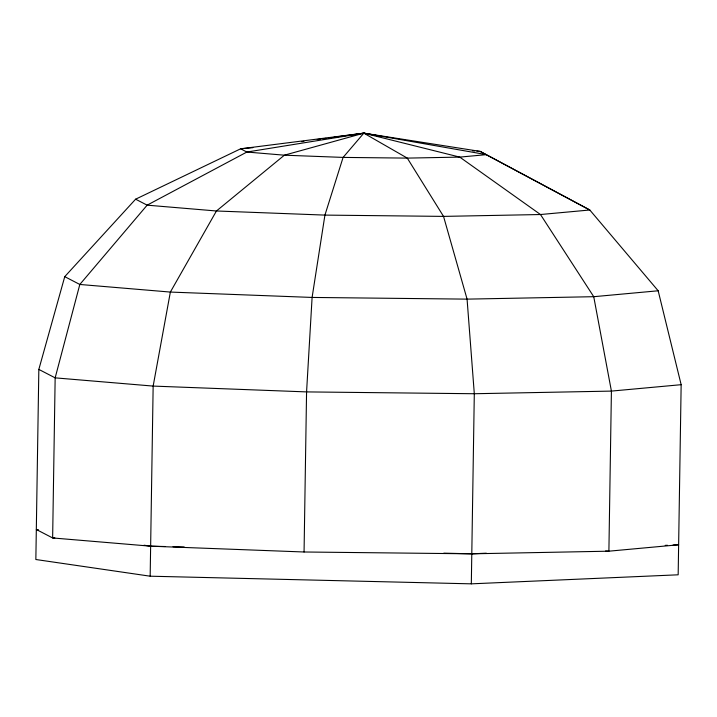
<?xml version="1.0" encoding="UTF-8"?>
<svg xmlns="http://www.w3.org/2000/svg" width="717" height="717" viewBox="0 0 717 717"><rect width="100%" height="100%" fill="white"/><g stroke="black" fill="none" stroke-linecap="round" stroke-linejoin="round"><path stroke-width="1.08" d="M38.835 369.407L35.85 559.511L150.167 576.199L471.32 583.844L678.165 574.801L681.15 384.688L658.17 290.779L589.795 210L480.193 151.412L363.824 133.156L240.634 148.804L135.612 199.192L64.745 276.654L38.835 369.407L55.155 377.859L153.151 386.087L306.571 391.903L474.304 393.732L611.413 391.097L681.15 384.688M150.167 576.199L153.151 386.087L170.359 292.07L216.444 210.986L284.38 155.186L363.824 133.156L486.44 154.648L459.749 157.104L407.283 158.107L343.093 157.408L284.38 155.186L246.872 152.04L240.634 148.804L252.859 147.675M673.048 545.028L678.632 544.777L608.894 551.185L471.795 553.82L304.062 551.991L306.571 391.903L312.101 297.438L324.926 215.1L343.093 157.408L363.824 133.156L378.065 135.889M471.32 583.844L474.304 393.732L467.072 299.132L443.536 216.391L407.283 158.107L363.824 133.156L333.871 137.252M301.705 141.652L303.927 141.348M317.237 139.528L320.562 139.071M322.784 138.766L326.11 138.309M328.332 138.014L331.657 137.556M658.17 290.779L593.739 296.695L467.072 299.132L312.101 297.438L170.359 292.07L79.82 284.461L64.745 276.654M486.332 553.192L471.795 553.82L443.814 553.157M665.215 545.368L667.455 545.27M54.851 537.938L52.637 537.947L36.325 529.496L38.521 529.818M165.188 546.524L150.633 546.184L52.637 537.947L55.155 377.859L79.82 284.461L147.146 205.161L246.872 152.04L363.824 133.156L459.749 157.104L540.484 214.526L593.739 296.695L611.413 391.097L608.894 551.185L605.569 550.997M173.021 546.712L184.206 546.981M304.062 551.991L150.633 546.184L144.045 545.216M472.467 150.767L474.672 150.955M476.886 151.135L480.193 151.412L589.795 210L540.484 214.526L443.536 216.391L324.926 215.1L216.444 210.986L147.146 205.161L135.612 199.192"/></g></svg>
